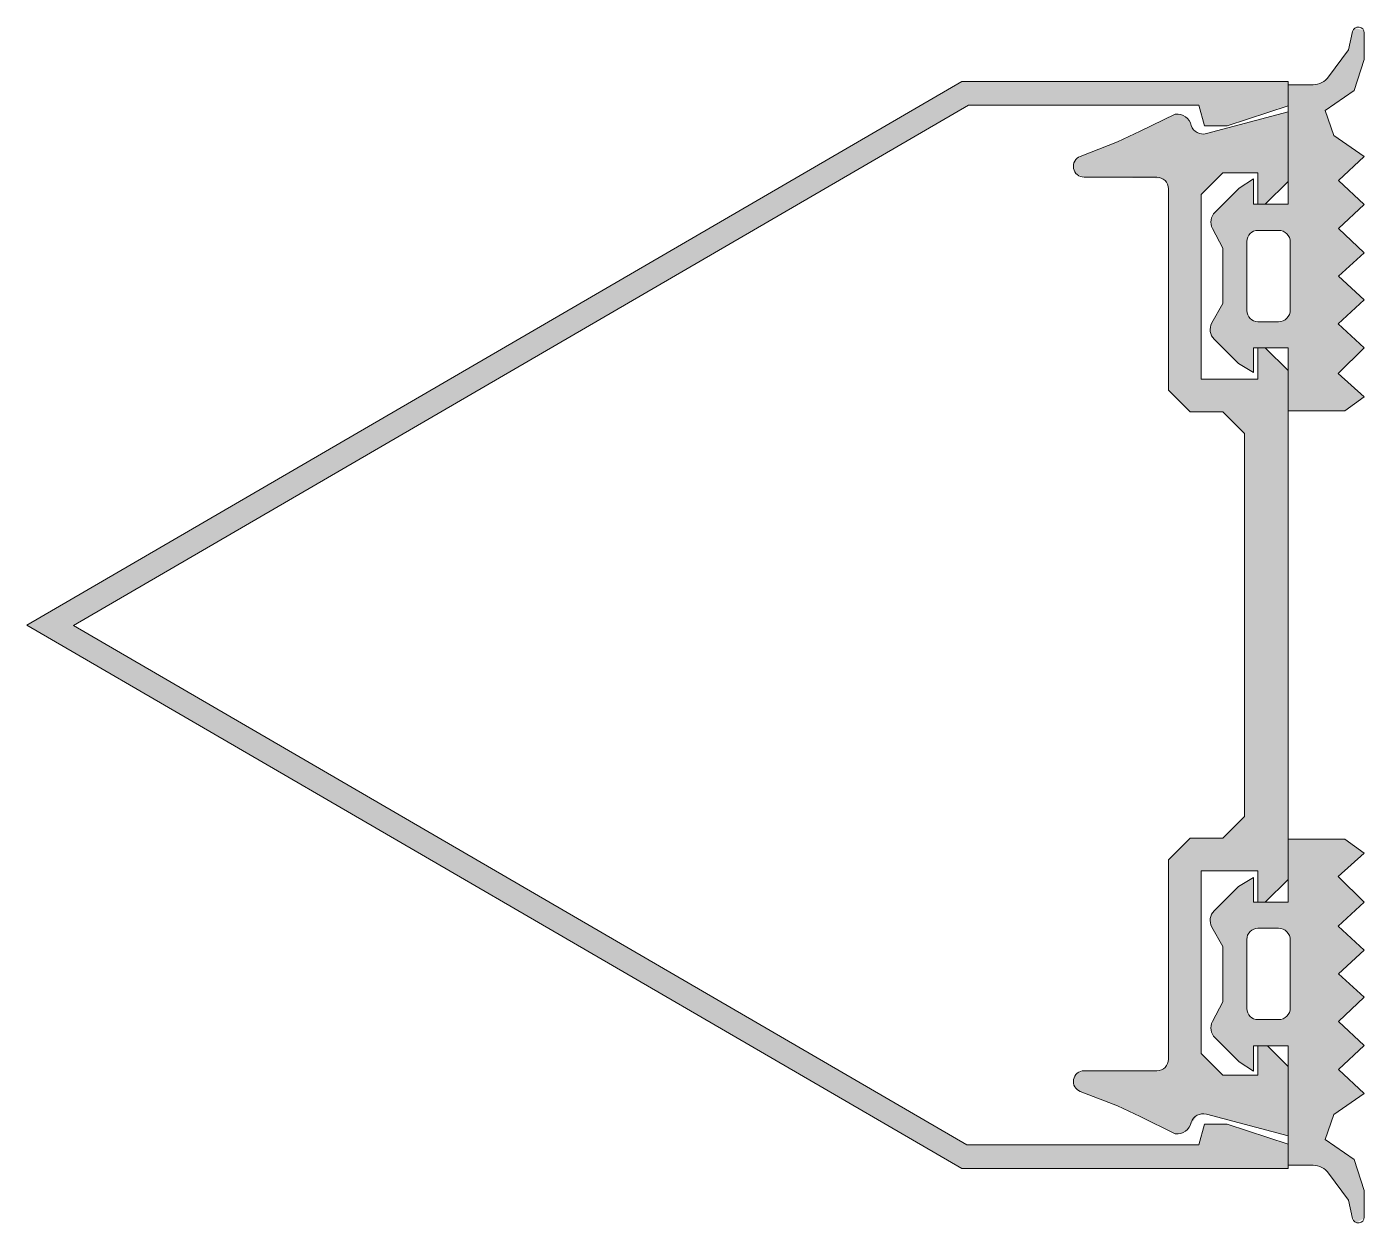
# Model space of a CAD drawing. Header units: metres. Extents: x -58 to 3.5, y -27.5 to 27.5.
import ezdxf

# ---------------------------------------------------------------- set-up
doc = ezdxf.new("R2010")
doc.units = ezdxf.units.M
doc.layers.add('A-DETL-GENF', color=92, linetype='Continuous', lineweight=18)

# ---------------------------------------------------------------- blocks, each defined once
blk = doc.blocks.new('31 Schuco kliklijst_schuin - _58mm_ 322 930-464159-00_0 Basismaterialen')
at = {"layer": 'A-DETL-GENF'}
h = blk.add_hatch(color=256, dxfattribs=at)
h.paths.add_polyline_path([(0, 9.849), (2.61, 9.849), (3.5, 10.489), (2.3, 11.569), (3.49, 12.749), (2.3, 13.849), (3.49, 14.949), (2.31, 16.039), (3.49, 17.109), (2.31, 18.239), (3.49, 19.339), (2.31, 20.439), (3.49, 21.539), (2.1, 22.509), (1.71, 23.659), (3.03, 24.579), (3.5, 26.009), (3.469, 27.356), (3.073, 27.449), (2.967, 27.288), (2.78, 26.449), (1.72, 25.058), (1.354, 24.873), (1.149, 24.849), (0, 24.849), (0, 19.349), (-1.6, 19.349), (-1.6, 20.519), (-2.257, 20.092), (-3.461, 18.859), (-3.525, 18.709), (-3.533, 18.386), (-3.476, 18.233), (-3, 17.329), (-3, 14.779), (-3.564, 13.739), (-3.562, 13.417), (-3.399, 13.138), (-2.283, 12.029), (-1.6, 11.61), (-1.6, 12.749), (0, 12.749)])
h.paths.add_polyline_path([(-1.387, 13.949), (-1.643, 14.018), (-1.831, 14.206), (-1.9, 14.462), (-1.882, 17.768), (-1.749, 17.998), (-1.518, 18.131), (-1.385, 18.149), (-0.304, 18.13), (-0.06, 17.989), (0.081, 17.745), (0.1, 17.604), (0.082, 14.35), (-0.058, 14.107), (-0.301, 13.967), (-0.441, 13.949)])
for points in [[(-15, -25), (0, -25), (0, -23.87), (-2.8, -22.96), (-3.84, -22.96), (-4.1, -23.9), (-14.777, -23.9), (-55.848, -0.021), (-14.704, 23.9), (-4.1, 23.9), (-3.84, 22.96), (-2.8, 22.96), (0, 23.87), (0, 25), (-15, 25), (-58, 0), (-21.289, -21.344)], [(0, -23.5), (0, -20.3), (-0.951, -19.349), (-1.4, -19.349), (-1.4, -20.7), (-3, -20.7), (-4, -19.7), (-4, -11.3), (-1.4, -11.3), (-1.387, -12.749), (-1.049, -12.749), (0, -11.7), (0, 11.7), (-1.049, 12.749), (-1.4, 12.749), (-1.4, 11.3), (-4, 11.3), (-4, 19.798), (-3, 20.798), (-1.4, 20.798), (-1.385, 19.349), (-1.049, 19.349), (0, 20.439), (0, 23.598), (-3.902, 22.579), (-4.179, 22.646), (-4.39, 22.838), (-4.599, 23.261), (-4.865, 23.452), (-5.189, 23.496), (-7.85, 22.218), (-9.559, 21.553), (-9.826, 21.305), (-9.874, 21.063), (-9.798, 20.828), (-9.719, 20.733), (-9.38, 20.598), (-5.803, 20.545), (-5.617, 20.396), (-5.513, 20.181), (-5.5, 20.062), (-5.5, 10.8), (-4.5, 9.8), (-3, 9.8), (-2, 8.8), (-2, -8.8), (-3, -9.8), (-4.5, -9.8), (-5.5, -10.8), (-5.518, -20.103), (-5.657, -20.343), (-5.897, -20.482), (-6.036, -20.5), (-9.38, -20.5), (-9.719, -20.634), (-9.851, -20.843), (-9.865, -21.089), (-9.826, -21.206), (-9.559, -21.455), (-7.85, -22.12), (-5.189, -23.398), (-4.865, -23.354), (-4.599, -23.163), (-4.179, -22.548), (-3.902, -22.481), (-3.76, -22.5)]]:
    blk.add_hatch(color=256, dxfattribs=at).paths.add_polyline_path(points)
h = blk.add_hatch(color=256, dxfattribs=at)
h.paths.add_polyline_path([(3.13, -27.481), (3.492, -27.295), (3.5, -27.23), (3.5, -26.009), (3.03, -24.579), (1.71, -23.659), (2.1, -22.509), (3.49, -21.539), (2.31, -20.439), (3.49, -19.339), (2.31, -18.239), (3.49, -17.109), (2.31, -16.039), (3.49, -14.949), (2.3, -13.849), (3.49, -12.749), (2.3, -11.569), (3.5, -10.489), (2.61, -9.849), (0, -9.849), (0, -12.749), (-1.6, -12.749), (-1.6, -11.61), (-2.283, -12.029), (-3.399, -13.138), (-3.562, -13.417), (-3.564, -13.739), (-3.503, -13.89), (-3, -14.779), (-3, -17.329), (-3.533, -18.386), (-3.525, -18.709), (-3.361, -18.988), (-2.257, -20.092), (-1.6, -20.519), (-1.6, -19.349), (0, -19.349), (0, -24.849), (1.354, -24.873), (1.72, -25.058), (1.862, -25.208), (2.78, -26.449), (3.025, -27.405), (3.073, -27.449)])
h.paths.add_polyline_path([(-0.445, -18.149), (-1.518, -18.131), (-1.749, -17.998), (-1.882, -17.768), (-1.9, -17.634), (-1.882, -14.329), (-1.75, -14.099), (-1.52, -13.967), (-1.387, -13.949), (-0.301, -13.967), (-0.058, -14.107), (0.082, -14.35), (0.1, -14.49), (0.081, -17.745), (-0.06, -17.989), (-0.304, -18.13)])
for p, q in [((2.967, 27.288), (2.78, 26.449)), ((3.5, 26.009), (3.5, 27.23)), ((2.78, 26.449), (1.862, 25.208)), ((3.03, 24.579), (3.5, 26.009)), ((-15, 25), (-58, 0)), ((0, 25), (-15, 25)), ((0, 24.849), (0, 25)), ((1.149, 24.849), (0, 24.849)), ((0, 24.849), (0, 19.349)), ((1.71, 23.659), (3.03, 24.579)), ((-55.848, -0.021), (-14.704, 23.9)), ((-14.704, 23.9), (-4.1, 23.9)), ((-5.189, 23.496), (-6.81, 22.708)), ((-4.1, 23.9), (-3.84, 22.96)), ((0, 23.598), (-3.76, 22.598)), ((-2.8, 22.96), (0, 23.87)), ((2.1, 22.509), (1.71, 23.659)), ((-3.84, 22.96), (-2.8, 22.96)), ((-7.85, 22.218), (-9.559, 21.553)), ((-6.81, 22.708), (-7.85, 22.218)), ((3.49, 21.539), (2.1, 22.509)), ((2.31, 20.439), (3.49, 21.539)), ((-9.38, 20.598), (-6.036, 20.598)), ((-4, 19.798), (-3, 20.798)), ((-3, 20.798), (-1.4, 20.798)), ((-1.6, 20.519), (-2.257, 20.092)), ((-1.6, 19.349), (-1.6, 20.519)), ((-1.4, 20.798), (-1.4, 19.349)), ((-1.049, 19.349), (0, 20.398)), ((3.49, 19.339), (2.31, 20.439)), ((-5.5, 20.062), (-5.5, 10.8)), ((-4, 11.3), (-4, 19.798)), ((-2.257, 20.092), (-3.361, 18.988)), ((0, 19.349), (-1.6, 19.349)), ((2.31, 18.239), (3.49, 19.339)), ((-3.476, 18.233), (-3, 17.329)), ((-1.385, 18.149), (-0.445, 18.149)), ((3.49, 17.109), (2.31, 18.239)), ((-3, 17.329), (-3, 14.779)), ((-1.9, 14.462), (-1.9, 17.634)), ((0.1, 17.604), (0.1, 14.49)), ((2.31, 16.039), (3.49, 17.109)), ((3.49, 14.949), (2.31, 16.039)), ((-3, 14.779), (-3.503, 13.89)), ((2.3, 13.849), (3.49, 14.949)), ((-0.441, 13.949), (-1.387, 13.949)), ((3.49, 12.749), (2.3, 13.849)), ((-3.399, 13.138), (-2.283, 12.029)), ((-1.6, 11.61), (-1.6, 12.749)), ((-1.6, 12.749), (0, 12.749)), ((-1.4, 12.749), (-1.4, 11.3)), ((0, 11.7), (-1.049, 12.749)), ((0, 12.749), (0, 9.849)), ((2.3, 11.569), (3.49, 12.749)), ((-2.283, 12.029), (-1.6, 11.61)), ((-1.4, 11.3), (-4, 11.3)), ((3.5, 10.489), (2.3, 11.569)), ((-5.5, 10.8), (-4.5, 9.8)), ((2.61, 9.849), (3.5, 10.489)), ((0, -9.849), (0, 9.849)), ((0, 9.849), (2.61, 9.849)), ((-4.5, 9.8), (-3, 9.8)), ((-3, 9.8), (-2, 8.8)), ((-2, 8.8), (-2, -8.8)), ((-58, 0), (-15, -25)), ((-14.777, -23.9), (-55.848, -0.021)), ((-2, -8.8), (-3, -9.8)), ((-4.5, -9.8), (-5.5, -10.8)), ((-3, -9.8), (-4.5, -9.8)), ((2.61, -9.849), (0, -9.849)), ((0, -9.849), (0, -12.749)), ((3.5, -10.489), (2.61, -9.849)), ((-5.5, -10.8), (-5.5, -19.964)), ((2.3, -11.569), (3.5, -10.489)), ((-4, -19.7), (-4, -11.3)), ((-4, -11.3), (-1.4, -11.3)), ((-1.6, -11.61), (-2.283, -12.029)), ((-1.6, -12.749), (-1.6, -11.61)), ((-1.4, -11.3), (-1.4, -12.749)), ((3.49, -12.749), (2.3, -11.569)), ((-2.283, -12.029), (-3.399, -13.138)), ((-1.049, -12.749), (0, -11.7)), ((0, -12.749), (-1.6, -12.749)), ((2.3, -13.849), (3.49, -12.749)), ((-3.503, -13.89), (-3, -14.779)), ((-1.387, -13.949), (-0.441, -13.949)), ((3.49, -14.949), (2.3, -13.849)), ((-1.9, -17.634), (-1.9, -14.462)), ((0.1, -14.49), (0.1, -17.604)), ((-3, -14.779), (-3, -17.329)), ((2.31, -16.039), (3.49, -14.949)), ((3.49, -17.109), (2.31, -16.039)), ((2.31, -18.239), (3.49, -17.109)), ((-3, -17.329), (-3.476, -18.233)), ((-0.445, -18.149), (-1.385, -18.149)), ((3.49, -19.339), (2.31, -18.239)), ((-3.361, -18.988), (-2.257, -20.092)), ((-1.6, -20.519), (-1.6, -19.349)), ((-1.6, -19.349), (0, -19.349)), ((-1.4, -19.349), (-1.4, -20.7)), ((0, -20.3), (-0.951, -19.349)), ((0, -19.349), (0, -24.849)), ((2.31, -20.439), (3.49, -19.339)), ((-3, -20.7), (-4, -19.7)), ((-2.257, -20.092), (-1.6, -20.519)), ((-6.036, -20.5), (-9.38, -20.5)), ((-1.4, -20.7), (-3, -20.7)), ((3.49, -21.539), (2.31, -20.439)), ((-9.559, -21.455), (-7.85, -22.12)), ((-7.85, -22.12), (-6.81, -22.61)), ((2.1, -22.509), (3.49, -21.539)), ((-6.81, -22.61), (-5.189, -23.398)), ((-3.76, -22.5), (0, -23.5)), ((1.71, -23.659), (2.1, -22.509)), ((-3.84, -22.96), (-4.1, -23.9)), ((-2.8, -22.96), (-3.84, -22.96)), ((0, -23.87), (-2.8, -22.96)), ((-4.1, -23.9), (-14.777, -23.9)), ((3.03, -24.579), (1.71, -23.659)), ((3.5, -26.009), (3.03, -24.579)), ((-15, -25), (0, -25)), ((0, -25), (0, -24.849)), ((0, -24.849), (1.149, -24.849)), ((1.862, -25.208), (2.78, -26.449)), ((3.5, -27.23), (3.5, -26.009)), ((2.78, -26.449), (2.967, -27.288))]:
    blk.add_line(p, q, dxfattribs=at)
for centre, radius, start, end in [((3.23, 27.23), 0.27, 0.00001, 167.47284), ((1.149, 25.735), 0.886, 270.00001, 323.49926), ((-5.114, 22.824), 0.676, 12.2215, 96.32884), ((-3.908, 23.156), 0.578, 199.10564, 284.89436), ((-9.38, 21.092), 0.494, 111.26363, 270.00001), ((-6.036, 20.062), 0.536, 0, 90.00001), ((-2.906, 18.533), 0.644, 135.00001, 207.75475), ((-1.385, 17.634), 0.515, 90.00001, 180.00001), ((-0.445, 17.604), 0.545, 0.00001, 90.00001), ((-1.387, 14.462), 0.513, 180.00001, 270.00001), ((-0.441, 14.49), 0.541, 270.00001, 0.00001), ((-2.959, 13.582), 0.626, 150.48521, 225.19694), ((-2.959, -13.582), 0.626, 134.80306, 209.51479), ((-1.387, -14.462), 0.513, 89.99999, 179.99999), ((-0.441, -14.49), 0.541, 359.99999, 89.99999), ((-1.385, -17.634), 0.515, 179.99999, 269.99999), ((-0.445, -17.604), 0.545, 269.99999, 359.99999), ((-2.906, -18.533), 0.644, 152.24525, 224.99999), ((-6.036, -19.964), 0.536, 270, 359.99999), ((-9.38, -20.994), 0.494, 90, 248.73637), ((-3.908, -23.058), 0.578, 75.10564, 160.89436), ((-5.114, -22.726), 0.676, 263.67116, 347.7785), ((1.149, -25.735), 0.886, 36.50074, 89.99999), ((3.23, -27.23), 0.27, 192.52716, 359.99999)]:
    blk.add_arc(centre, radius, start, end, dxfattribs=at)

msp = doc.modelspace()

# ---------------------------------------------------------------- block references
msp.add_blockref('31 Schuco kliklijst_schuin - _58mm_ 322 930-464159-00_0 Basismaterialen', (0, 0))

doc.saveas('drawing.dxf')
